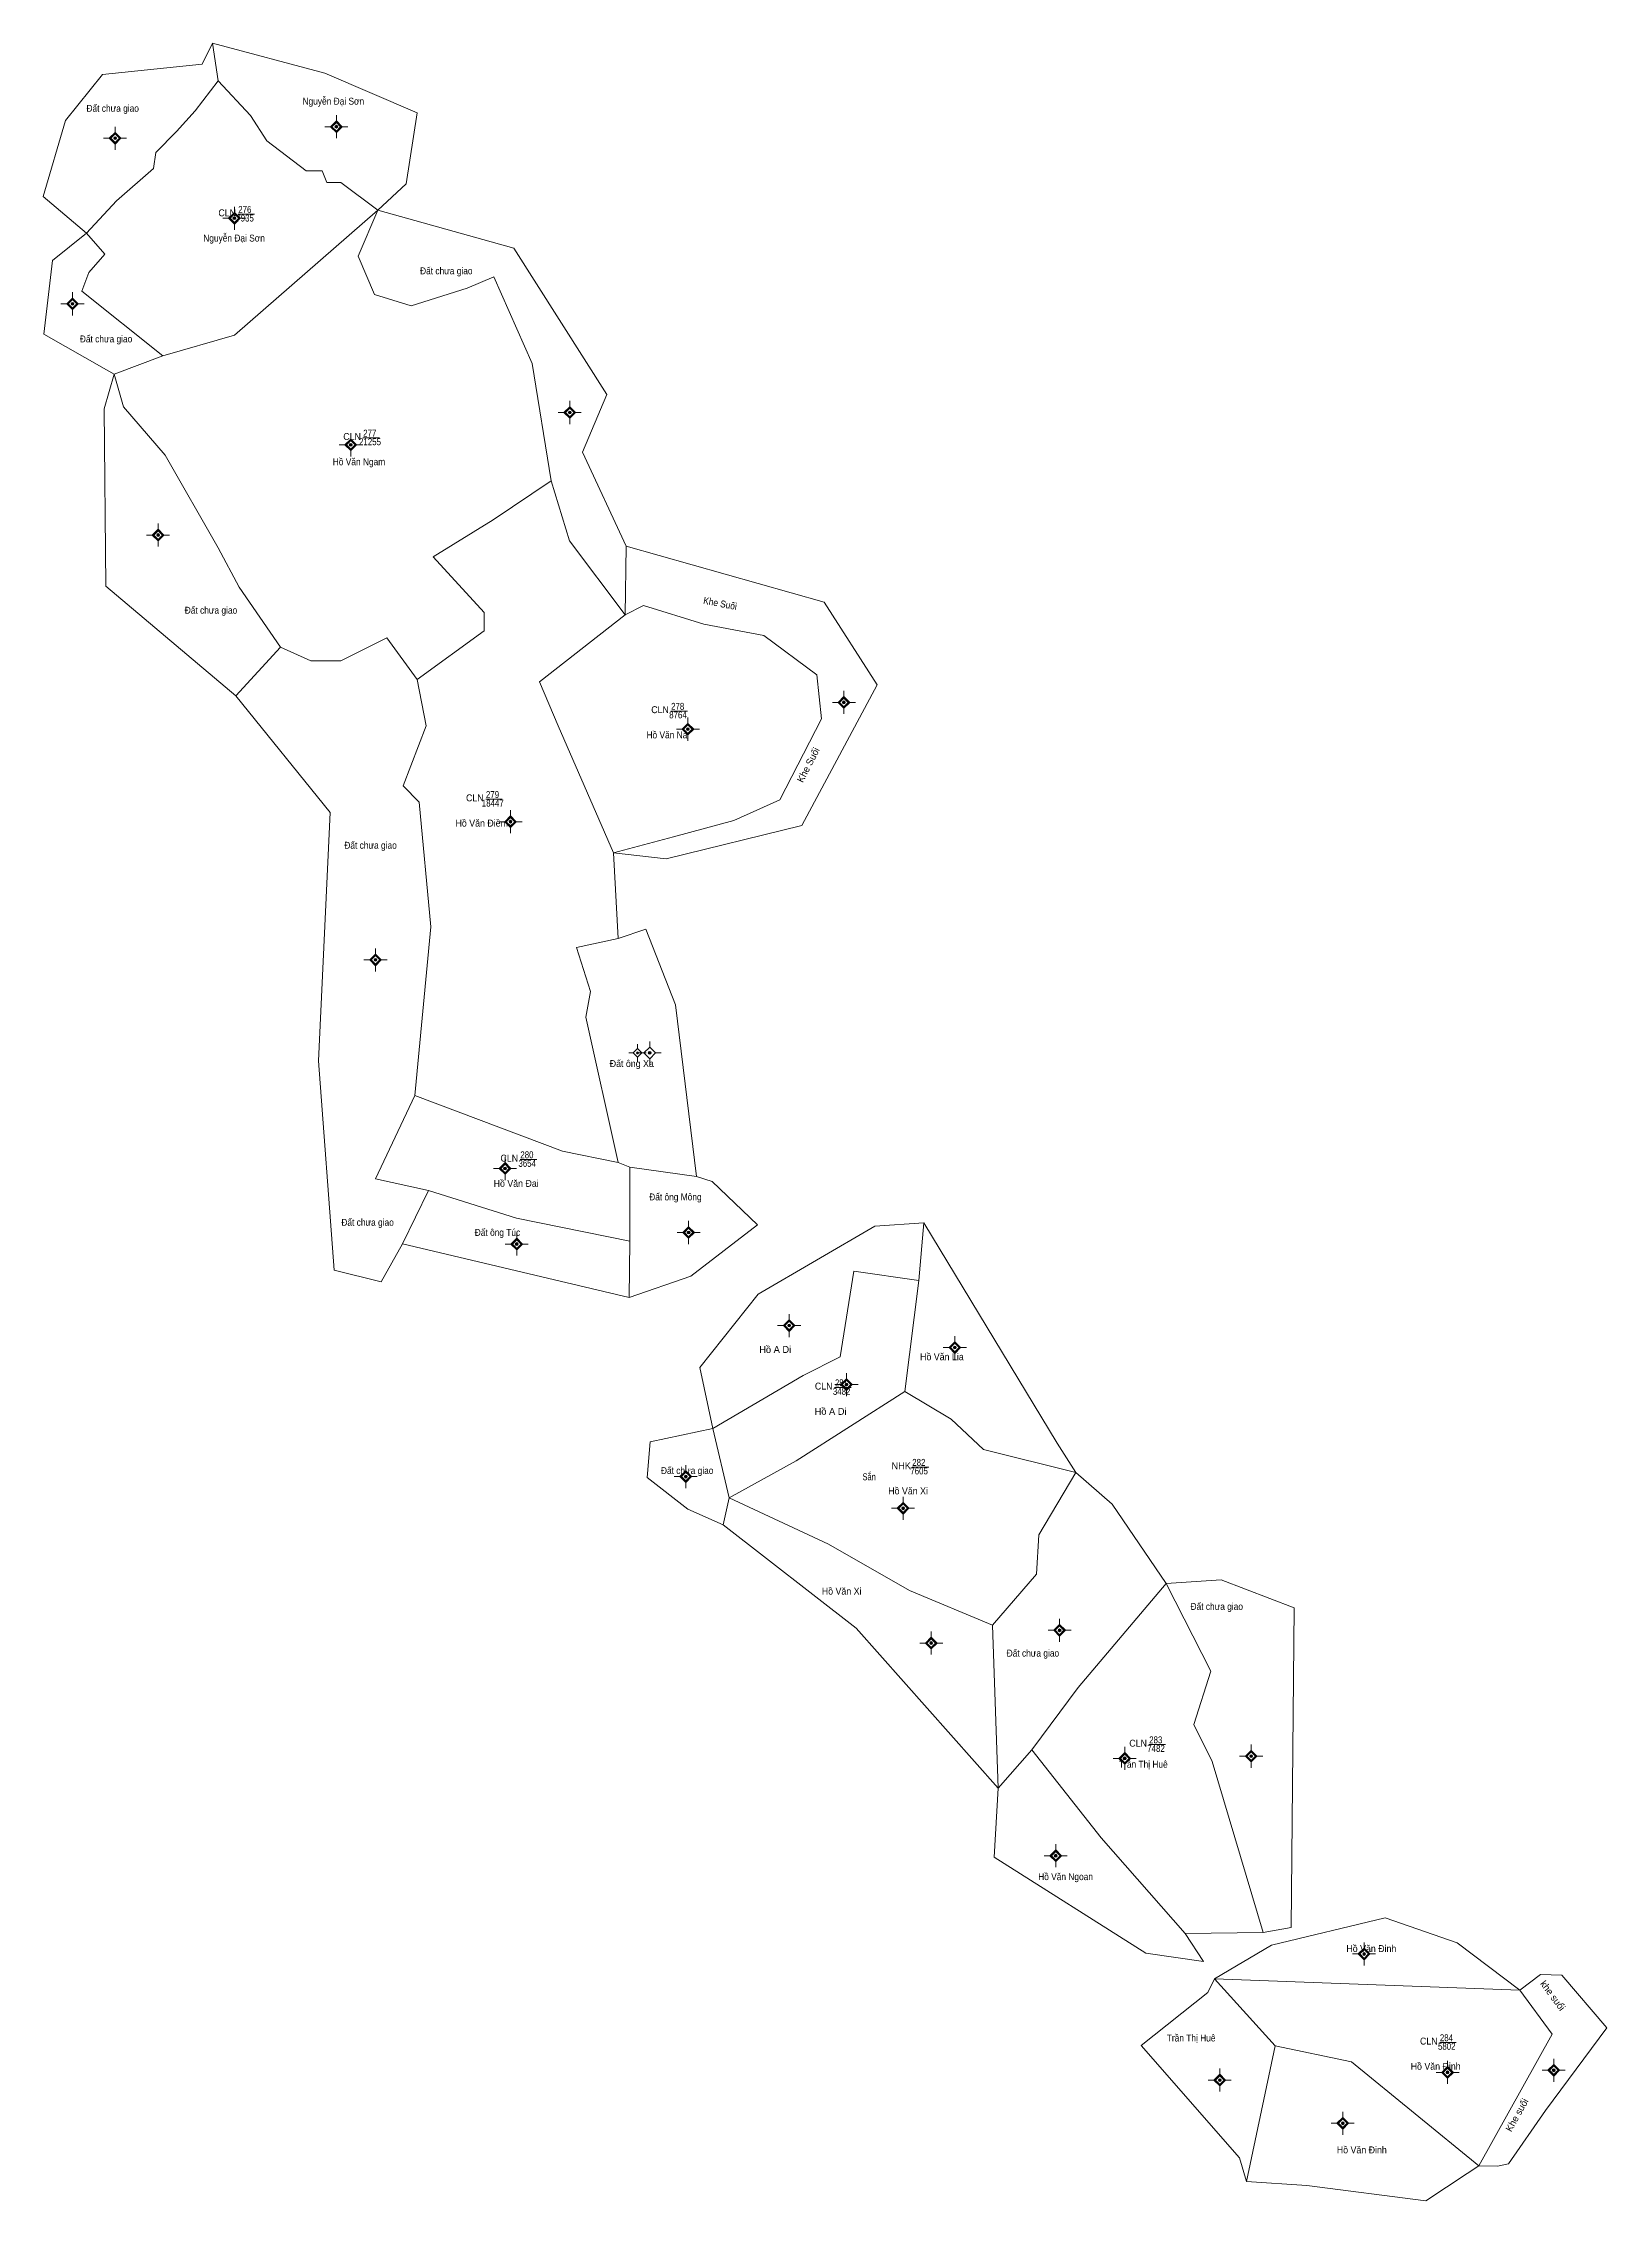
# Model space of a CAD drawing. Header units: metres. Extents: x 535606 to 537446, y 1848225 to 1851213.
# Drawn here: x 536770 to 537446, y 1848225 to 1849158 of the extents above; entities that cross this region are included whole.
import ezdxf
from ezdxf.enums import TextEntityAlignment as Align

# ---------------------------------------------------------------- set-up
doc = ezdxf.new("R2010")
doc.units = ezdxf.units.M
doc.header["$LTSCALE"] = 1.2
for name, color, linetype, lineweight in [('11', 7, 'Continuous', 13), ('6', 7, 'Continuous', 13), ('7', 7, 'Continuous', 13)]:
    doc.layers.add(name, color=color, linetype=linetype, lineweight=lineweight)
for name, color, linetype in [('2', 7, 'Continuous'), ('3', 7, 'Continuous'), ('4', 7, 'Continuous'), ('5', 7, 'Continuous')]:
    doc.layers.add(name, color=color, linetype=linetype)

msp = doc.modelspace()

# ---------------------------------------------------------------- hatches: boundary and pattern name
at = {"layer": '11'}
for points in [[(536897.429, 1849122.11, 1), (536896.229, 1849122.11, 1)], [(536897.279, 1849122.11, 1), (536896.379, 1849122.11, 1)], [(536801.729, 1849117.11, 1), (536800.529, 1849117.11, 1)], [(536801.579, 1849117.11, 1), (536800.679, 1849117.11, 1)], [(536853.329, 1849082.49, 1), (536852.129, 1849082.49, 1)], [(536853.179, 1849082.49, 1), (536852.279, 1849082.49, 1)], [(536783.309, 1849045.49, 1), (536782.109, 1849045.49, 1)], [(536783.159, 1849045.49, 1), (536782.259, 1849045.49, 1)], [(536998.389, 1848998.49, 1), (536997.189, 1848998.49, 1)], [(536998.239, 1848998.49, 1), (536997.339, 1848998.49, 1)], [(536903.649, 1848984.49, 1), (536902.449, 1848984.49, 1)], [(536903.499, 1848984.49, 1), (536902.599, 1848984.49, 1)], [(536820.329, 1848945.48, 1), (536819.129, 1848945.48, 1)], [(536820.179, 1848945.48, 1), (536819.279, 1848945.48, 1)], [(537116.989, 1848873.09, 1), (537115.789, 1848873.09, 1)], [(537116.839, 1848873.09, 1), (537115.939, 1848873.09, 1)], [(537049.499, 1848861.49, 1), (537048.299, 1848861.49, 1)], [(537049.349, 1848861.49, 1), (537048.449, 1848861.49, 1)], [(536972.769, 1848821.49, 1), (536971.569, 1848821.49, 1)], [(536972.619, 1848821.49, 1), (536971.719, 1848821.49, 1)], [(536914.369, 1848761.7, 1), (536913.169, 1848761.7, 1)], [(536914.219, 1848761.7, 1), (536913.319, 1848761.7, 1)], [(537027.559, 1848721.45, 1), (537026.659, 1848721.45, 1)], [(537032.979, 1848721.45, 1), (537031.779, 1848721.45, 1)], [(536970.389, 1848671.49, 1), (536969.189, 1848671.49, 1)], [(536970.239, 1848671.49, 1), (536969.339, 1848671.49, 1)], [(536975.439, 1848638.79, 1), (536974.239, 1848638.79, 1)], [(536975.289, 1848638.79, 1), (536974.389, 1848638.79, 1)], [(537049.829, 1848643.79, 1), (537048.629, 1848643.79, 1)], [(537049.679, 1848643.79, 1), (537048.779, 1848643.79, 1)], [(537093.289, 1848603.51, 1), (537092.089, 1848603.51, 1)], [(537093.139, 1848603.51, 1), (537092.239, 1848603.51, 1)], [(537164.949, 1848594.01, 1), (537163.749, 1848594.01, 1)], [(537164.799, 1848594.01, 1), (537163.899, 1848594.01, 1)], [(537118.119, 1848577.99, 1), (537116.919, 1848577.99, 1)], [(537117.969, 1848577.99, 1), (537117.069, 1848577.99, 1)], [(537048.579, 1848538.19, 1), (537047.379, 1848538.19, 1)], [(537048.429, 1848538.19, 1), (537047.529, 1848538.19, 1)], [(537142.569, 1848524.49, 1), (537141.369, 1848524.49, 1)], [(537142.419, 1848524.49, 1), (537141.519, 1848524.49, 1)], [(537210.299, 1848471.7, 1), (537209.099, 1848471.7, 1)], [(537210.149, 1848471.7, 1), (537209.249, 1848471.7, 1)], [(537154.759, 1848466.2, 1), (537153.559, 1848466.2, 1)], [(537154.609, 1848466.2, 1), (537153.709, 1848466.2, 1)], [(537238.449, 1848416.31, 1), (537237.249, 1848416.31, 1)], [(537238.299, 1848416.31, 1), (537237.399, 1848416.31, 1)], [(537293.169, 1848417.28, 1), (537291.969, 1848417.28, 1)], [(537293.019, 1848417.28, 1), (537292.119, 1848417.28, 1)], [(537208.589, 1848374.21, 1), (537207.389, 1848374.21, 1)], [(537208.439, 1848374.21, 1), (537207.539, 1848374.21, 1)], [(537341.989, 1848331.7, 1), (537340.789, 1848331.7, 1)], [(537341.839, 1848331.7, 1), (537340.939, 1848331.7, 1)], [(537424.009, 1848281.39, 1), (537422.809, 1848281.39, 1)], [(537423.859, 1848281.39, 1), (537422.959, 1848281.39, 1)], [(537279.559, 1848277.15, 1), (537278.359, 1848277.15, 1)], [(537279.409, 1848277.15, 1), (537278.509, 1848277.15, 1)], [(537378.119, 1848280.49, 1), (537376.919, 1848280.49, 1)], [(537377.969, 1848280.49, 1), (537377.069, 1848280.49, 1)], [(537332.759, 1848258.46, 1), (537331.559, 1848258.46, 1)], [(537332.609, 1848258.46, 1), (537331.709, 1848258.46, 1)]]:
    msp.add_hatch(color=256, dxfattribs=at).paths.add_polyline_path(points)

# ---------------------------------------------------------------- linework, layer by layer
for p, q in [((536801.13, 1849122.11), (536801.13, 1849119.61)), ((536894.33, 1849122.11), (536891.83, 1849122.11)), ((536894.95, 1849122.11), (536893.08, 1849122.11)), ((536896.83, 1849127.11), (536896.83, 1849124.61)), ((536896.83, 1849125.86), (536896.83, 1849123.98)), ((536900.58, 1849122.11), (536898.7, 1849122.11)), ((536901.83, 1849122.11), (536899.33, 1849122.11)), ((536798.63, 1849117.11), (536796.13, 1849117.11)), ((536799.26, 1849117.11), (536797.38, 1849117.11)), ((536801.13, 1849120.86), (536801.13, 1849118.98)), ((536801.13, 1849115.24), (536801.13, 1849113.36)), ((536801.13, 1849114.61), (536801.13, 1849112.11)), ((536804.88, 1849117.11), (536803, 1849117.11)), ((536806.13, 1849117.11), (536803.63, 1849117.11)), ((536896.83, 1849120.24), (536896.83, 1849118.36)), ((536896.83, 1849119.61), (536896.83, 1849117.11)), ((536852.73, 1849087.49), (536852.73, 1849084.99)), ((536852.73, 1849086.24), (536852.73, 1849084.36)), ((536850.23, 1849082.49), (536847.73, 1849082.49)), ((536850.86, 1849082.49), (536848.98, 1849082.49)), ((536852.73, 1849080.62), (536852.73, 1849078.74)), ((536852.73, 1849079.99), (536852.73, 1849077.49)), ((536856.48, 1849082.49), (536854.6, 1849082.49)), ((536857.73, 1849082.49), (536855.23, 1849082.49)), ((536782.71, 1849050.49), (536782.71, 1849047.99)), ((536782.71, 1849049.24), (536782.71, 1849047.36)), ((536780.21, 1849045.49), (536777.71, 1849045.49)), ((536780.84, 1849045.49), (536778.96, 1849045.49)), ((536782.71, 1849043.62), (536782.71, 1849041.74)), ((536782.71, 1849042.99), (536782.71, 1849040.49)), ((536786.46, 1849045.49), (536784.58, 1849045.49)), ((536787.71, 1849045.49), (536785.21, 1849045.49)), ((536997.79, 1849003.49), (536997.79, 1849000.99)), ((536997.79, 1849002.24), (536997.79, 1849000.36)), ((536995.29, 1848998.49), (536992.79, 1848998.49)), ((536995.92, 1848998.49), (536994.04, 1848998.49)), ((536997.79, 1848996.62), (536997.79, 1848994.74)), ((536997.79, 1848995.99), (536997.79, 1848993.49)), ((537001.54, 1848998.49), (536999.66, 1848998.49)), ((537002.79, 1848998.49), (537000.29, 1848998.49)), ((536900.55, 1848984.49), (536898.05, 1848984.49)), ((536901.18, 1848984.49), (536899.3, 1848984.49)), ((536903.05, 1848989.49), (536903.05, 1848986.99)), ((536903.05, 1848988.24), (536903.05, 1848986.36)), ((536903.05, 1848982.62), (536903.05, 1848980.74)), ((536903.05, 1848981.99), (536903.05, 1848979.49)), ((536906.8, 1848984.49), (536904.93, 1848984.49)), ((536908.05, 1848984.49), (536905.55, 1848984.49)), ((536817.23, 1848945.48), (536814.73, 1848945.48)), ((536817.86, 1848945.48), (536815.98, 1848945.48)), ((536819.73, 1848950.48), (536819.73, 1848947.98)), ((536819.73, 1848949.23), (536819.73, 1848947.36)), ((536823.48, 1848945.48), (536821.6, 1848945.48)), ((536824.73, 1848945.48), (536822.23, 1848945.48)), ((536819.73, 1848943.6), (536819.73, 1848941.73)), ((536819.73, 1848942.98), (536819.73, 1848940.48)), ((537113.89, 1848873.09), (537111.39, 1848873.09)), ((537114.52, 1848873.09), (537112.64, 1848873.09)), ((537116.39, 1848878.09), (537116.39, 1848875.59)), ((537116.39, 1848876.84), (537116.39, 1848874.96)), ((537116.39, 1848871.22), (537116.39, 1848869.34)), ((537116.39, 1848870.59), (537116.39, 1848868.09)), ((537120.14, 1848873.09), (537118.26, 1848873.09)), ((537121.39, 1848873.09), (537118.89, 1848873.09)), ((537046.4, 1848861.49), (537043.9, 1848861.49)), ((537047.02, 1848861.49), (537045.15, 1848861.49)), ((537048.9, 1848866.49), (537048.9, 1848863.99)), ((537048.9, 1848865.24), (537048.9, 1848863.36)), ((537052.65, 1848861.49), (537050.78, 1848861.49)), ((537053.9, 1848861.49), (537051.4, 1848861.49)), ((537048.9, 1848859.62), (537048.9, 1848857.74)), ((537048.9, 1848858.99), (537048.9, 1848856.49)), ((536972.17, 1848826.49), (536972.17, 1848823.99)), ((536972.17, 1848825.24), (536972.17, 1848823.36)), ((536969.67, 1848821.49), (536967.17, 1848821.49)), ((536970.3, 1848821.49), (536968.42, 1848821.49)), ((536972.17, 1848819.62), (536972.17, 1848817.74)), ((536972.17, 1848818.99), (536972.17, 1848816.49)), ((536975.92, 1848821.49), (536974.05, 1848821.49)), ((536977.17, 1848821.49), (536974.67, 1848821.49)), ((536911.27, 1848761.7), (536908.77, 1848761.7)), ((536911.9, 1848761.7), (536910.02, 1848761.7)), ((536913.77, 1848766.7), (536913.77, 1848764.2)), ((536913.77, 1848765.45), (536913.77, 1848763.58)), ((536913.77, 1848759.82), (536913.77, 1848757.95)), ((536913.77, 1848759.2), (536913.77, 1848756.7)), ((536917.52, 1848761.7), (536915.64, 1848761.7)), ((536918.77, 1848761.7), (536916.27, 1848761.7)), ((537025.24, 1848721.45), (537023.36, 1848721.45)), ((537027.11, 1848725.2), (537027.11, 1848723.32)), ((537029.88, 1848721.45), (537027.38, 1848721.45)), ((537030.86, 1848721.45), (537028.98, 1848721.45)), ((537032.38, 1848726.45), (537032.38, 1848723.95)), ((537037.38, 1848721.45), (537034.88, 1848721.45)), ((537027.11, 1848719.58), (537027.11, 1848717.7)), ((537032.38, 1848718.95), (537032.38, 1848716.45)), ((536969.79, 1848676.49), (536969.79, 1848673.99)), ((536969.79, 1848675.24), (536969.79, 1848673.36)), ((536967.29, 1848671.49), (536964.79, 1848671.49)), ((536967.92, 1848671.49), (536966.04, 1848671.49)), ((536969.79, 1848669.62), (536969.79, 1848667.74)), ((536969.79, 1848668.99), (536969.79, 1848666.49)), ((536973.54, 1848671.49), (536971.66, 1848671.49)), ((536974.79, 1848671.49), (536972.29, 1848671.49)), ((537049.23, 1848648.79), (537049.23, 1848646.29)), ((537049.23, 1848647.54), (537049.23, 1848645.66)), ((536972.34, 1848638.79), (536969.84, 1848638.79)), ((536972.96, 1848638.79), (536971.09, 1848638.79)), ((536974.84, 1848643.79), (536974.84, 1848641.29)), ((536974.84, 1848642.54), (536974.84, 1848640.66)), ((536974.84, 1848636.92), (536974.84, 1848635.04)), ((536974.84, 1848636.29), (536974.84, 1848633.79)), ((536978.59, 1848638.79), (536976.72, 1848638.79)), ((536979.84, 1848638.79), (536977.34, 1848638.79)), ((537046.73, 1848643.79), (537044.23, 1848643.79)), ((537047.36, 1848643.79), (537045.48, 1848643.79)), ((537049.23, 1848641.92), (537049.23, 1848640.04)), ((537049.23, 1848641.29), (537049.23, 1848638.79)), ((537052.98, 1848643.79), (537051.1, 1848643.79)), ((537054.23, 1848643.79), (537051.73, 1848643.79)), ((537092.69, 1848608.51), (537092.69, 1848606.01)), ((537090.19, 1848603.51), (537087.69, 1848603.51)), ((537090.81, 1848603.51), (537088.94, 1848603.51)), ((537092.69, 1848607.26), (537092.69, 1848605.38)), ((537092.69, 1848601.64), (537092.69, 1848599.76)), ((537092.69, 1848601.01), (537092.69, 1848598.51)), ((537096.44, 1848603.51), (537094.56, 1848603.51)), ((537097.69, 1848603.51), (537095.19, 1848603.51)), ((537164.35, 1848599.01), (537164.35, 1848596.51)), ((537161.85, 1848594.01), (537159.35, 1848594.01)), ((537162.48, 1848594.01), (537160.6, 1848594.01)), ((537164.35, 1848597.76), (537164.35, 1848595.88)), ((537164.35, 1848592.14), (537164.35, 1848590.26)), ((537164.35, 1848591.51), (537164.35, 1848589.01)), ((537168.1, 1848594.01), (537166.22, 1848594.01)), ((537169.35, 1848594.01), (537166.85, 1848594.01)), ((537117.52, 1848582.99), (537117.52, 1848580.49)), ((537117.52, 1848581.74), (537117.52, 1848579.86)), ((537115.02, 1848577.99), (537112.52, 1848577.99)), ((537115.64, 1848577.99), (537113.77, 1848577.99)), ((537117.52, 1848576.12), (537117.52, 1848574.24)), ((537117.52, 1848575.49), (537117.52, 1848572.99)), ((537121.27, 1848577.99), (537119.4, 1848577.99)), ((537122.52, 1848577.99), (537120.02, 1848577.99)), ((537047.98, 1848543.19), (537047.98, 1848540.69)), ((537045.48, 1848538.19), (537042.98, 1848538.19)), ((537046.1, 1848538.19), (537044.23, 1848538.19)), ((537047.98, 1848541.94), (537047.98, 1848540.06)), ((537047.98, 1848536.32), (537047.98, 1848534.44)), ((537047.98, 1848535.69), (537047.98, 1848533.19)), ((537051.73, 1848538.19), (537049.86, 1848538.19)), ((537052.98, 1848538.19), (537050.48, 1848538.19)), ((537139.47, 1848524.49), (537136.97, 1848524.49)), ((537140.1, 1848524.49), (537138.22, 1848524.49)), ((537141.97, 1848529.49), (537141.97, 1848526.99)), ((537141.97, 1848528.24), (537141.97, 1848526.36)), ((537145.72, 1848524.49), (537143.84, 1848524.49)), ((537146.97, 1848524.49), (537144.47, 1848524.49)), ((537141.97, 1848522.62), (537141.97, 1848520.74)), ((537141.97, 1848521.99), (537141.97, 1848519.49)), ((537154.16, 1848471.2), (537154.16, 1848468.7)), ((537154.16, 1848469.95), (537154.16, 1848468.08)), ((537207.2, 1848471.7), (537204.7, 1848471.7)), ((537207.82, 1848471.7), (537205.95, 1848471.7)), ((537209.7, 1848476.7), (537209.7, 1848474.2)), ((537209.7, 1848475.45), (537209.7, 1848473.58)), ((537209.7, 1848469.82), (537209.7, 1848467.95)), ((537209.7, 1848469.2), (537209.7, 1848466.7)), ((537213.45, 1848471.7), (537211.57, 1848471.7)), ((537214.7, 1848471.7), (537212.2, 1848471.7)), ((537151.66, 1848466.2), (537149.16, 1848466.2)), ((537152.28, 1848466.2), (537150.41, 1848466.2)), ((537154.16, 1848464.32), (537154.16, 1848462.45)), ((537154.16, 1848463.7), (537154.16, 1848461.2)), ((537157.91, 1848466.2), (537156.04, 1848466.2)), ((537159.16, 1848466.2), (537156.66, 1848466.2)), ((537292.57, 1848422.28), (537292.57, 1848419.78)), ((537235.35, 1848416.31), (537232.85, 1848416.31)), ((537235.98, 1848416.31), (537234.1, 1848416.31)), ((537237.85, 1848421.31), (537237.85, 1848418.81)), ((537237.85, 1848420.06), (537237.85, 1848418.18)), ((537237.85, 1848414.44), (537237.85, 1848412.56)), ((537237.85, 1848413.81), (537237.85, 1848411.31)), ((537241.6, 1848416.31), (537239.72, 1848416.31)), ((537242.85, 1848416.31), (537240.35, 1848416.31)), ((537290.07, 1848417.28), (537287.57, 1848417.28)), ((537290.69, 1848417.28), (537288.82, 1848417.28)), ((537292.57, 1848421.03), (537292.57, 1848419.16)), ((537292.57, 1848415.4), (537292.57, 1848413.53)), ((537292.57, 1848414.78), (537292.57, 1848412.28)), ((537296.32, 1848417.28), (537294.44, 1848417.28)), ((537297.57, 1848417.28), (537295.07, 1848417.28)), ((537207.99, 1848379.21), (537207.99, 1848376.71)), ((537207.99, 1848377.96), (537207.99, 1848376.08)), ((537205.49, 1848374.21), (537202.99, 1848374.21)), ((537206.12, 1848374.21), (537204.24, 1848374.21)), ((537207.99, 1848372.34), (537207.99, 1848370.46)), ((537207.99, 1848371.71), (537207.99, 1848369.21)), ((537211.74, 1848374.21), (537209.86, 1848374.21)), ((537212.99, 1848374.21), (537210.49, 1848374.21)), ((537338.89, 1848331.7), (537336.39, 1848331.7)), ((537339.52, 1848331.7), (537337.64, 1848331.7)), ((537341.39, 1848336.7), (537341.39, 1848334.2)), ((537341.39, 1848335.45), (537341.39, 1848333.58)), ((537341.39, 1848329.82), (537341.39, 1848327.95)), ((537341.39, 1848329.2), (537341.39, 1848326.7)), ((537345.14, 1848331.7), (537343.26, 1848331.7)), ((537346.39, 1848331.7), (537343.89, 1848331.7)), ((537278.96, 1848282.15), (537278.96, 1848279.65)), ((537377.52, 1848285.49), (537377.52, 1848282.99)), ((537377.52, 1848284.24), (537377.52, 1848282.36)), ((537423.41, 1848286.39), (537423.41, 1848283.89)), ((537423.41, 1848285.14), (537423.41, 1848283.26)), ((537276.46, 1848277.15), (537273.96, 1848277.15)), ((537277.08, 1848277.15), (537275.21, 1848277.15)), ((537278.96, 1848280.9), (537278.96, 1848279.02)), ((537278.96, 1848275.28), (537278.96, 1848273.4)), ((537278.96, 1848274.65), (537278.96, 1848272.15)), ((537282.71, 1848277.15), (537280.84, 1848277.15)), ((537283.96, 1848277.15), (537281.46, 1848277.15)), ((537375.02, 1848280.49), (537372.52, 1848280.49)), ((537375.64, 1848280.49), (537373.77, 1848280.49)), ((537377.52, 1848278.62), (537377.52, 1848276.74)), ((537377.52, 1848277.99), (537377.52, 1848275.49)), ((537381.27, 1848280.49), (537379.4, 1848280.49)), ((537382.52, 1848280.49), (537380.02, 1848280.49)), ((537420.91, 1848281.39), (537418.41, 1848281.39)), ((537421.54, 1848281.39), (537419.66, 1848281.39)), ((537423.41, 1848279.52), (537423.41, 1848277.64)), ((537423.41, 1848278.89), (537423.41, 1848276.39)), ((537427.16, 1848281.39), (537425.28, 1848281.39)), ((537428.41, 1848281.39), (537425.91, 1848281.39)), ((537332.16, 1848263.46), (537332.16, 1848260.96)), ((537329.66, 1848258.46), (537327.16, 1848258.46)), ((537330.28, 1848258.46), (537328.41, 1848258.46)), ((537332.16, 1848262.21), (537332.16, 1848260.34)), ((537332.16, 1848256.58), (537332.16, 1848254.71)), ((537332.16, 1848255.96), (537332.16, 1848253.46)), ((537335.91, 1848258.46), (537334.04, 1848258.46)), ((537337.16, 1848258.46), (537334.66, 1848258.46))]:
    msp.add_line(p, q, dxfattribs=at)
for points in [[(536896.83, 1849124.61), (536894.33, 1849122.11), (536896.83, 1849119.61), (536899.33, 1849122.11)], [(536896.83, 1849123.98), (536894.95, 1849122.11), (536896.83, 1849120.24), (536898.7, 1849122.11)], [(536801.13, 1849119.61), (536798.63, 1849117.11), (536801.13, 1849114.61), (536803.63, 1849117.11)], [(536801.13, 1849118.98), (536799.26, 1849117.11), (536801.13, 1849115.24), (536803, 1849117.11)], [(536852.73, 1849084.99), (536850.23, 1849082.49), (536852.73, 1849079.99), (536855.23, 1849082.49)], [(536852.73, 1849084.36), (536850.86, 1849082.49), (536852.73, 1849080.62), (536854.6, 1849082.49)], [(536782.71, 1849047.99), (536780.21, 1849045.49), (536782.71, 1849042.99), (536785.21, 1849045.49)], [(536782.71, 1849047.36), (536780.84, 1849045.49), (536782.71, 1849043.62), (536784.58, 1849045.49)], [(536997.79, 1849000.99), (536995.29, 1848998.49), (536997.79, 1848995.99), (537000.29, 1848998.49)], [(536997.79, 1849000.36), (536995.92, 1848998.49), (536997.79, 1848996.62), (536999.66, 1848998.49)], [(536903.05, 1848986.99), (536900.55, 1848984.49), (536903.05, 1848981.99), (536905.55, 1848984.49)], [(536903.05, 1848986.36), (536901.18, 1848984.49), (536903.05, 1848982.62), (536904.93, 1848984.49)], [(536819.73, 1848947.98), (536817.23, 1848945.48), (536819.73, 1848942.98), (536822.23, 1848945.48)], [(536819.73, 1848947.36), (536817.86, 1848945.48), (536819.73, 1848943.6), (536821.6, 1848945.48)], [(537116.39, 1848875.59), (537113.89, 1848873.09), (537116.39, 1848870.59), (537118.89, 1848873.09)], [(537116.39, 1848874.96), (537114.52, 1848873.09), (537116.39, 1848871.22), (537118.26, 1848873.09)], [(537048.9, 1848863.99), (537046.4, 1848861.49), (537048.9, 1848858.99), (537051.4, 1848861.49)], [(537048.9, 1848863.36), (537047.02, 1848861.49), (537048.9, 1848859.62), (537050.78, 1848861.49)], [(536972.17, 1848823.99), (536969.67, 1848821.49), (536972.17, 1848818.99), (536974.67, 1848821.49)], [(536972.17, 1848823.36), (536970.3, 1848821.49), (536972.17, 1848819.62), (536974.05, 1848821.49)], [(536913.77, 1848764.2), (536911.27, 1848761.7), (536913.77, 1848759.2), (536916.27, 1848761.7)], [(536913.77, 1848763.58), (536911.9, 1848761.7), (536913.77, 1848759.82), (536915.64, 1848761.7)], [(537027.11, 1848723.32), (537025.24, 1848721.45), (537027.11, 1848719.58), (537028.98, 1848721.45)], [(537032.38, 1848723.95), (537029.88, 1848721.45), (537032.38, 1848718.95), (537034.88, 1848721.45)], [(536969.79, 1848673.99), (536967.29, 1848671.49), (536969.79, 1848668.99), (536972.29, 1848671.49)], [(536969.79, 1848673.36), (536967.92, 1848671.49), (536969.79, 1848669.62), (536971.66, 1848671.49)], [(537049.23, 1848646.29), (537046.73, 1848643.79), (537049.23, 1848641.29), (537051.73, 1848643.79)], [(537049.23, 1848645.66), (537047.36, 1848643.79), (537049.23, 1848641.92), (537051.1, 1848643.79)], [(536974.84, 1848641.29), (536972.34, 1848638.79), (536974.84, 1848636.29), (536977.34, 1848638.79)], [(536974.84, 1848640.66), (536972.96, 1848638.79), (536974.84, 1848636.92), (536976.72, 1848638.79)], [(537092.69, 1848606.01), (537090.19, 1848603.51), (537092.69, 1848601.01), (537095.19, 1848603.51)], [(537092.69, 1848605.38), (537090.81, 1848603.51), (537092.69, 1848601.64), (537094.56, 1848603.51)], [(537164.35, 1848596.51), (537161.85, 1848594.01), (537164.35, 1848591.51), (537166.85, 1848594.01)], [(537164.35, 1848595.88), (537162.48, 1848594.01), (537164.35, 1848592.14), (537166.22, 1848594.01)], [(537117.52, 1848580.49), (537115.02, 1848577.99), (537117.52, 1848575.49), (537120.02, 1848577.99)], [(537117.52, 1848579.86), (537115.64, 1848577.99), (537117.52, 1848576.12), (537119.4, 1848577.99)], [(537047.98, 1848540.69), (537045.48, 1848538.19), (537047.98, 1848535.69), (537050.48, 1848538.19)], [(537047.98, 1848540.06), (537046.1, 1848538.19), (537047.98, 1848536.32), (537049.86, 1848538.19)], [(537141.97, 1848526.99), (537139.47, 1848524.49), (537141.97, 1848521.99), (537144.47, 1848524.49)], [(537141.97, 1848526.36), (537140.1, 1848524.49), (537141.97, 1848522.62), (537143.84, 1848524.49)], [(537154.16, 1848468.7), (537151.66, 1848466.2), (537154.16, 1848463.7), (537156.66, 1848466.2)], [(537209.7, 1848474.2), (537207.2, 1848471.7), (537209.7, 1848469.2), (537212.2, 1848471.7)], [(537209.7, 1848473.58), (537207.82, 1848471.7), (537209.7, 1848469.82), (537211.57, 1848471.7)], [(537154.16, 1848468.08), (537152.28, 1848466.2), (537154.16, 1848464.32), (537156.04, 1848466.2)], [(537237.85, 1848418.81), (537235.35, 1848416.31), (537237.85, 1848413.81), (537240.35, 1848416.31)], [(537237.85, 1848418.18), (537235.98, 1848416.31), (537237.85, 1848414.44), (537239.72, 1848416.31)], [(537292.57, 1848419.78), (537290.07, 1848417.28), (537292.57, 1848414.78), (537295.07, 1848417.28)], [(537292.57, 1848419.16), (537290.69, 1848417.28), (537292.57, 1848415.4), (537294.44, 1848417.28)], [(537207.99, 1848376.71), (537205.49, 1848374.21), (537207.99, 1848371.71), (537210.49, 1848374.21)], [(537207.99, 1848376.08), (537206.12, 1848374.21), (537207.99, 1848372.34), (537209.86, 1848374.21)], [(537341.39, 1848334.2), (537338.89, 1848331.7), (537341.39, 1848329.2), (537343.89, 1848331.7)], [(537341.39, 1848333.58), (537339.52, 1848331.7), (537341.39, 1848329.82), (537343.26, 1848331.7)], [(537377.52, 1848282.99), (537375.02, 1848280.49), (537377.52, 1848277.99), (537380.02, 1848280.49)], [(537377.52, 1848282.36), (537375.64, 1848280.49), (537377.52, 1848278.62), (537379.4, 1848280.49)], [(537423.41, 1848283.89), (537420.91, 1848281.39), (537423.41, 1848278.89), (537425.91, 1848281.39)], [(537423.41, 1848283.26), (537421.54, 1848281.39), (537423.41, 1848279.52), (537425.28, 1848281.39)], [(537278.96, 1848279.65), (537276.46, 1848277.15), (537278.96, 1848274.65), (537281.46, 1848277.15)], [(537278.96, 1848279.02), (537277.08, 1848277.15), (537278.96, 1848275.28), (537280.84, 1848277.15)], [(537332.16, 1848260.96), (537329.66, 1848258.46), (537332.16, 1848255.96), (537334.66, 1848258.46)], [(537332.16, 1848260.34), (537330.28, 1848258.46), (537332.16, 1848256.58), (537334.04, 1848258.46)]]:
    msp.add_lwpolyline(points, close=True, dxfattribs=at)
for centre, radius in [((536896.829, 1849122.11), 0.6), ((536896.829, 1849122.11), 0.45), ((536801.129, 1849117.11), 0.6), ((536801.129, 1849117.11), 0.45), ((536852.729, 1849082.49), 0.6), ((536852.729, 1849082.49), 0.45), ((536782.709, 1849045.49), 0.6), ((536782.709, 1849045.49), 0.45), ((536997.789, 1848998.49), 0.6), ((536997.789, 1848998.49), 0.45), ((536903.049, 1848984.49), 0.6), ((536903.049, 1848984.49), 0.45), ((536819.729, 1848945.48), 0.6), ((536819.729, 1848945.48), 0.45), ((537116.389, 1848873.09), 0.6), ((537116.389, 1848873.09), 0.45), ((537048.899, 1848861.49), 0.6), ((537048.899, 1848861.49), 0.45), ((536972.169, 1848821.49), 0.6), ((536972.169, 1848821.49), 0.45), ((536913.769, 1848761.7), 0.6), ((536913.769, 1848761.7), 0.45), ((537027.109, 1848721.45), 0.45), ((537032.379, 1848721.45), 0.6), ((536969.789, 1848671.49), 0.6), ((536969.789, 1848671.49), 0.45), ((536974.839, 1848638.79), 0.6), ((536974.839, 1848638.79), 0.45), ((537049.229, 1848643.79), 0.6), ((537049.229, 1848643.79), 0.45), ((537092.689, 1848603.51), 0.6), ((537092.689, 1848603.51), 0.45), ((537164.349, 1848594.01), 0.6), ((537164.349, 1848594.01), 0.45), ((537117.519, 1848577.99), 0.6), ((537117.519, 1848577.99), 0.45), ((537047.979, 1848538.19), 0.6), ((537047.979, 1848538.19), 0.45), ((537141.969, 1848524.49), 0.6), ((537141.969, 1848524.49), 0.45), ((537209.699, 1848471.7), 0.6), ((537209.699, 1848471.7), 0.45), ((537154.159, 1848466.2), 0.6), ((537154.159, 1848466.2), 0.45), ((537237.849, 1848416.31), 0.6), ((537237.849, 1848416.31), 0.45), ((537292.569, 1848417.28), 0.6), ((537292.569, 1848417.28), 0.45), ((537207.989, 1848374.21), 0.6), ((537207.989, 1848374.21), 0.45), ((537341.389, 1848331.7), 0.6), ((537341.389, 1848331.7), 0.45), ((537423.409, 1848281.39), 0.6), ((537423.409, 1848281.39), 0.45), ((537278.959, 1848277.15), 0.6), ((537278.959, 1848277.15), 0.45), ((537377.519, 1848280.49), 0.6), ((537377.519, 1848280.49), 0.45), ((537332.159, 1848258.46), 0.6), ((537332.159, 1848258.46), 0.45)]:
    msp.add_circle(centre, radius, dxfattribs=at)
at = {"layer": '6'}
for p, q in [((536845.73, 1849141.99), (536843.33, 1849158.24)), ((536800.73, 1849014.99), (536821.73, 1849022.99)), ((537022.2, 1848940.71), (537021.73, 1848910.99)), ((536853.32, 1848875.98), (536872.73, 1848896.99)), ((537018.73, 1848770.99), (537016.73, 1848807.99)), ((536936.73, 1848661.99), (536925.41, 1848638.93)), ((536925.41, 1848638.93), (537023.49, 1848615.6)), ((537059.73, 1848558.99), (537066.73, 1848528.99)), ((537064.12, 1848517.4), (537066.73, 1848528.99)), ((537180.73, 1848473.99), (537183.06, 1848403.41)), ((537197.73, 1848419.99), (537183.06, 1848403.41)), ((537264.05, 1848340.63), (537297.73, 1848340.99))]:
    msp.add_line(p, q, dxfattribs=at)
for points in [[(536788.73, 1849075.99), (536770.01, 1849091.88), (536779.69, 1849124.83), (536795.67, 1849144.65), (536838.8, 1849149.13), (536843.33, 1849158.24)], [(536843.33, 1849158.24), (536891.84, 1849145.29), (536931.77, 1849128.03), (536926.98, 1849097.33), (536914.73, 1849085.99), (536973.63, 1849069.54), (537013.89, 1849006.25), (537003.34, 1848981.31), (537022.2, 1848940.71), (537107.83, 1848916.42), (537130.84, 1848880.61), (537098.25, 1848819.87), (537039.45, 1848805.48), (537016.73, 1848807.99)], [(536914.73, 1849085.99), (536898.73, 1849097.99), (536892.73, 1849097.99), (536890.73, 1849102.99), (536883.73, 1849102.99), (536866.73, 1849115.99), (536859.73, 1849126.99), (536845.73, 1849141.99), (536835.73, 1849128.99), (536827.73, 1849119.99), (536818.73, 1849110.99), (536817.73, 1849103.99), (536801.73, 1849089.99), (536788.73, 1849075.99), (536796.73, 1849066.99), (536789.73, 1849058.99), (536786.73, 1849050.99), (536821.73, 1849022.99)], [(536821.73, 1849022.99), (536852.73, 1849031.99), (536914.73, 1849085.99), (536906.31, 1849066.17), (536913.27, 1849049.58), (536929.19, 1849044.6), (536953.39, 1849052.23), (536964.99, 1849057.21), (536981.57, 1849019.71), (536989.73, 1848968.99)], [(536788.73, 1849075.99), (536774.08, 1849064.29), (536770.25, 1849032.32), (536797.41, 1849016.97), (536800.73, 1849014.99), (536796.44, 1849000.04), (536797.08, 1848923.3), (536853.32, 1848875.98), (536894.23, 1848825.46), (536889.11, 1848718.02), (536895.83, 1848627.53), (536916.28, 1848622.41), (536925.41, 1848638.93)], [(536872.73, 1848896.99), (536854.73, 1848922.99), (536845.73, 1848939.99), (536822.73, 1848979.99), (536804.73, 1849000.99), (536800.73, 1849014.99)], [(537021.73, 1848910.99), (536997.73, 1848942.99), (536989.73, 1848968.99), (536964.73, 1848951.99), (536938.73, 1848935.99), (536960.73, 1848911.99), (536960.73, 1848903.99), (536931.73, 1848882.99), (536918.73, 1848900.99), (536898.73, 1848890.99), (536885.73, 1848890.99), (536872.73, 1848896.99)], [(536931.73, 1848882.99), (536935.73, 1848862.99), (536925.73, 1848836.99), (536932.73, 1848829.99), (536937.73, 1848775.99), (536930.73, 1848702.99)], [(537018.73, 1848673.99), (537004.73, 1848736.99), (537006.73, 1848747.99), (537000.73, 1848766.99), (537018.73, 1848770.99)], [(537023.49, 1848615.6), (537050.2, 1848624.96), (537078.96, 1848647.03), (537059.46, 1848665.89), (537052.6, 1848667.98), (537043.48, 1848742.31), (537030.7, 1848774.93), (537018.73, 1848770.99)], [(537023.73, 1848639.99), (536974.73, 1848649.99), (536936.73, 1848661.99), (536913.73, 1848666.99), (536930.73, 1848702.99)], [(536930.73, 1848702.99), (536994.73, 1848678.99), (537018.73, 1848673.99)], [(537018.73, 1848673.99), (537023.73, 1848671.99), (537052.6, 1848667.98)], [(537023.73, 1848671.99), (537023.73, 1848639.99), (537023.49, 1848615.6)], [(537059.73, 1848558.99), (537054.13, 1848585.43), (537079.27, 1848617.14), (537129.77, 1848646.56), (537150.97, 1848648.03)], [(537142.73, 1848574.99), (537148.73, 1848622.99), (537150.97, 1848648.03)], [(537150.97, 1848648.03), (537208.56, 1848552.7), (537216.73, 1848539.99)], [(537148.73, 1848622.99), (537120.73, 1848626.99), (537114.73, 1848589.99), (537098.73, 1848581.99), (537059.73, 1848558.99)], [(537066.73, 1848528.99), (537095.73, 1848544.99), (537142.73, 1848574.99)], [(537142.73, 1848574.99), (537162.73, 1848562.99), (537176.73, 1848549.99), (537216.73, 1848539.99), (537200.73, 1848512.99), (537199.73, 1848495.99), (537180.73, 1848473.99), (537144.73, 1848488.99), (537109.73, 1848508.99), (537066.73, 1848528.99)], [(537059.73, 1848558.99), (537032.63, 1848553.22), (537031.35, 1848537.86), (537048.93, 1848524.11), (537064.12, 1848517.4)], [(537216.73, 1848539.99), (537232.37, 1848526.21), (537255.73, 1848491.99)], [(537183.06, 1848403.41), (537121.65, 1848472.62), (537064.12, 1848517.4)], [(537255.73, 1848491.99), (537217.73, 1848446.99), (537197.73, 1848419.99), (537227.73, 1848381.99), (537264.05, 1848340.63)], [(537255.73, 1848491.99), (537279.55, 1848493.58), (537311.2, 1848481.42), (537309.85, 1848343.2), (537297.73, 1848340.99)], [(537297.73, 1848340.99), (537275.73, 1848414.99), (537267.73, 1848430.99), (537275.16, 1848453.97), (537255.73, 1848491.99)], [(537264.05, 1848340.63), (537271.97, 1848328.44), (537246.93, 1848332.06), (537181.4, 1848373.64), (537183.06, 1848403.41)], [(537408.73, 1848315.99), (537381.66, 1848336.55), (537350.51, 1848347.41), (537301.28, 1848335.58), (537276.73, 1848320.99)], [(537276.73, 1848320.99), (537273.79, 1848315.1), (537245.02, 1848292.07), (537287.54, 1848243.47), (537290.55, 1848233.31), (537316.64, 1848231.63), (537368.09, 1848224.92), (537385.99, 1848236.76), (537391, 1848240)], [(537408.73, 1848315.99), (537276.73, 1848320.99), (537303, 1848292), (537290.55, 1848233.31)], [(537408.73, 1848315.99), (537417.63, 1848322.81), (537426.9, 1848322.49), (537446.4, 1848299.78), (537419.87, 1848263.96), (537403.88, 1848240.93), (537399.09, 1848239.97), (537391, 1848240)], [(537303, 1848292), (537336, 1848285), (537391, 1848240), (537422.73, 1848296.99), (537408.73, 1848315.99)]]:
    msp.add_lwpolyline(points, dxfattribs=at)
msp.add_lwpolyline([(537016.73, 1848807.99), (537042.73, 1848814.99), (537068.73, 1848821.99), (537088.73, 1848830.99), (537106.73, 1848865.99), (537104.73, 1848884.99), (537081.73, 1848901.99), (537055.73, 1848906.99), (537029.73, 1848914.99), (537021.73, 1848910.99), (536984.73, 1848881.99), (536992.73, 1848862.99)], close=True, dxfattribs=at)
at = {"layer": '7'}
for p, q in [((536854.33, 1849084.23), (536861.5, 1849084.23)), ((536908.36, 1848987.47), (536915.53, 1848987.47)), ((537041.57, 1848869.31), (537048.74, 1848869.31)), ((536961.46, 1848831.16), (536968.63, 1848831.16)), ((536976.35, 1848675.33), (536983.52, 1848675.33)), ((537112.35, 1848576.71), (537119.52, 1848576.71)), ((537145.88, 1848542.29), (537153.05, 1848542.29)), ((537248.35, 1848422.26), (537255.52, 1848422.26)), ((537374.1, 1848293.41), (537381.27, 1848293.41))]:
    msp.add_line(p, q, dxfattribs=at)

# ---------------------------------------------------------------- texts
at = {"layer": '2'}
for s, width, p in [('Đất chưa giao', 0.9, (536788.75, 1849128.55)), ('Đất chưa giao', 0.9, (536933.05, 1849058.26)), ('Đất chưa giao', 0.9, (536785.88, 1849028.8)), ('Đất chưa giao', 0.9, (536831.26, 1848911.45)), ('Đất chưa giao', 0.9, (536900.29, 1848809.77)), ('Đất ông Xa', 0.95, (537015.1, 1848715.35)), ('Đất ông Mông', 0.9, (537032.16, 1848657.67)), ('Đất chưa giao', 0.9, (536899.01, 1848646.68)), ('Đất ông Túc', 0.9, (536956.7, 1848642.33)), ('Hồ Văn Lia', 0.95, (537149.34, 1848588.54)), ('Đất chưa giao', 0.9, (537266.32, 1848480.54)), ('Đất chưa giao', 0.9, (537186.8, 1848460.34)), ('Hồ Văn Ngoan', 0.9, (537200.43, 1848363.65))]:
    msp.add_text(s, height=3, dxfattribs=dict(at, width=width)).set_placement(p)
for s, width, p in [('Nguyễn Đại Sơn', 0.9, (536895.535, 1849131.63)), ('Nguyễn Đại Sơn', 0.9, (536852.595, 1849072.43)), ('Hồ Văn Ngam', 0.9, (536906.62, 1848975.67)), ('Hồ Văn Na', 0.9, (537039.825, 1848857.51)), ('Hồ Văn Điềm', 0.95, (536959.72, 1848819.36)), ('Đất chưa giao', 0.9, (537048.6, 1848539.32)), ('Hồ Văn Xi', 0.95, (537144.14, 1848530.49)), ('Hồ Văn Xi', 0.95, (537115.41, 1848487.14)), ('Trần Thị Huê', 0.9, (537245.91, 1848412.26)), ('Hồ Văn Đinh', 0.95, (537344.535, 1848332.54)), ('Trần Thị Huê', 0.9, (537266.58, 1848293.86)), ('Hồ Văn Đinh', 0.95, (537372.355, 1848281.61)), ('Hồ Văn Đinh', 0.95, (537340.405, 1848245.46))]:
    msp.add_text(s, height=3, dxfattribs=dict(at, width=width)).set_placement(p, align=Align.CENTER)
at = {"layer": '2', "width": 0.9}
msp.add_text('Khe Suối', height=3, rotation=349.114, dxfattribs=at).set_placement((537062.572, 1848914.41), align=Align.CENTER)
at = {"layer": '2'}
for s, rotation, p in [('Khe Suối', 62.784, (537102.313, 1848845.344)), ('khe suối', 306.384, (537421.803, 1848312.805)), ('Khe suối', 60.866, (537408.837, 1848261.32))]:
    msp.add_text(s, height=3, rotation=rotation, dxfattribs=at).set_placement(p, align=Align.CENTER)
for p in [(537086.665, 1848591.7), (537110.615, 1848564.91)]:
    msp.add_text('Hồ A Di', height=3, dxfattribs=at).set_placement(p, align=Align.CENTER)
at = {"layer": '3', "width": 0.95}
for p in [(536849.62, 1849083.35), (536903.65, 1848986.59), (537036.86, 1848868.43), (536956.75, 1848830.28), (536971.64, 1848674.45), (537107.64, 1848575.83), (537243.64, 1848421.38), (537369.39, 1848292.53)]:
    msp.add_text('CLN', height=3, dxfattribs=at).set_placement(p, align=Align.CENTER)
at = {"layer": '3'}
msp.add_text('NHK', height=3, dxfattribs=at).set_placement((537141.17, 1848541.41), align=Align.CENTER)
at = {"layer": '4'}
for s, width, p in [('276', 0.85, (536857.25, 1849084.79)), ('277', 0.85, (536911.275, 1848988.03)), ('278', 0.85, (537044.485, 1848869.87)), ('279', 0.85, (536964.385, 1848831.72)), ('280', 0.85, (536979.27, 1848675.89)), ('281', 0.8, (537115.27, 1848577.27)), ('282', 0.85, (537148.8, 1848542.85)), ('283', 0.85, (537251.275, 1848422.82)), ('284', 0.85, (537377.02, 1848293.97))]:
    msp.add_text(s, height=3, dxfattribs=dict(at, width=width)).set_placement(p, align=Align.CENTER)
at = {"layer": '5'}
for s, width, p in [('7935', 0.85, (536857.365, 1849081.09)), ('21255', 0.85, (536911.395, 1848984.33)), ('8764', 0.85, (537044.605, 1848866.17)), ('18447', 0.85, (536964.5, 1848828.02)), ('3654', 0.85, (536979.385, 1848672.19)), ('Hồ Văn Đai', 0.95, (536974.61, 1848663.53)), ('3482', 0.85, (537115.395, 1848573.57)), ('Sắn', 0.8, (537127.295, 1848536.63)), ('7605', 0.85, (537148.915, 1848539.15)), ('7482', 0.85, (537251.395, 1848419.12)), ('5802', 0.85, (537377.145, 1848290.27))]:
    msp.add_text(s, height=3, dxfattribs=dict(at, width=width)).set_placement(p, align=Align.CENTER)

doc.saveas('drawing.dxf')
